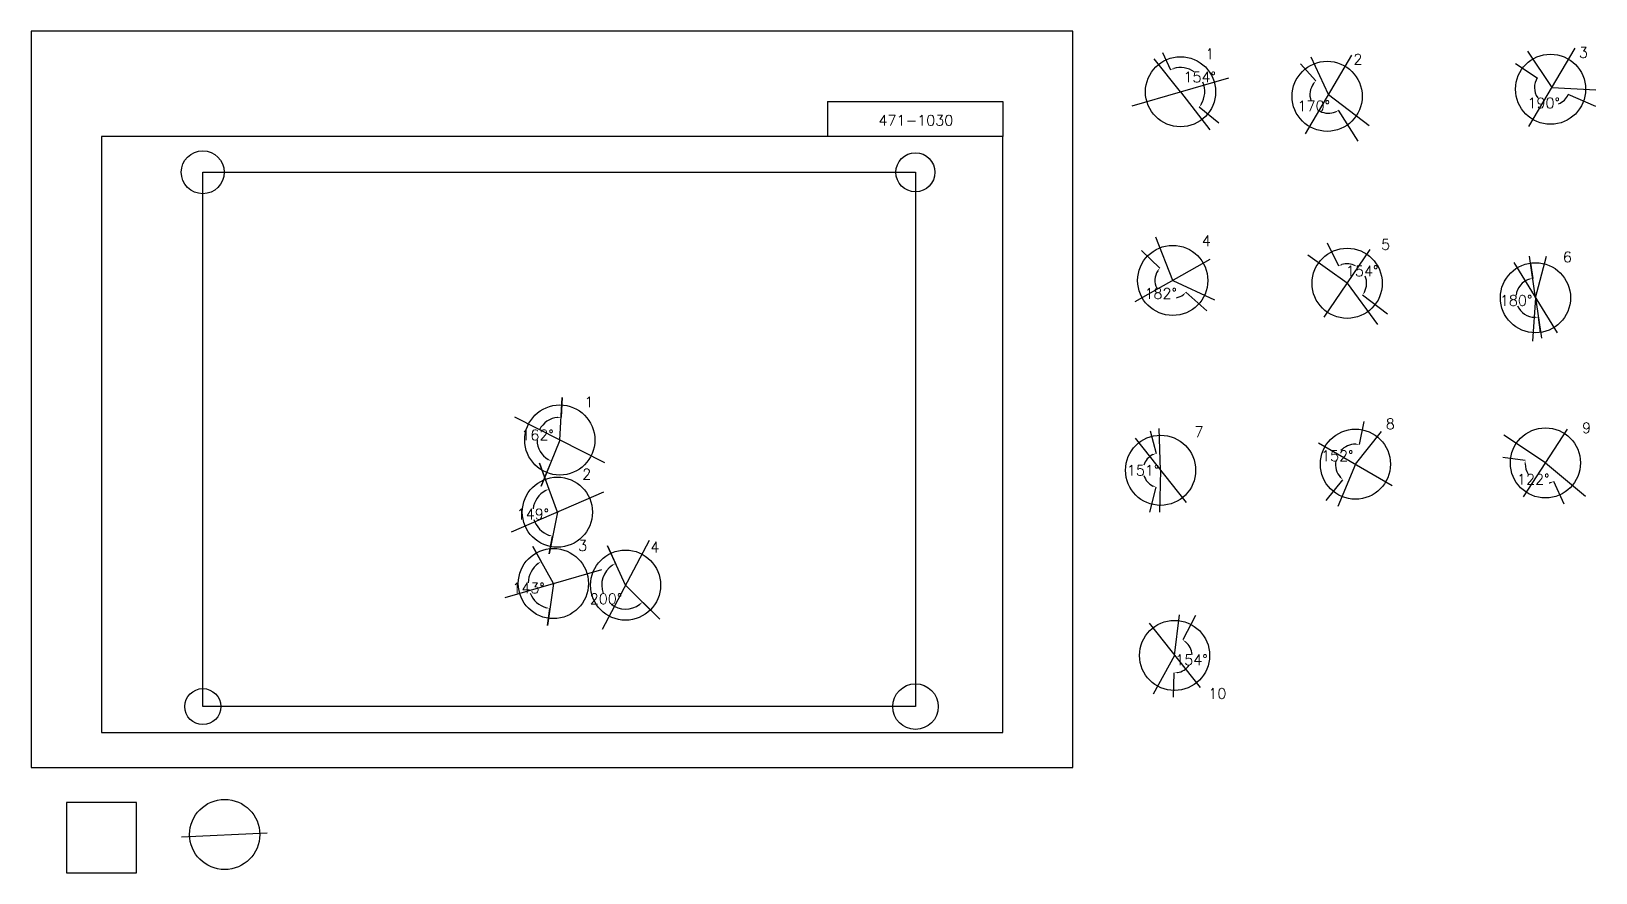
# Model space of a CAD drawing. Extents: x 0 to 2230150, y -150000 to 1050000.
import ezdxf

# ---------------------------------------------------------------- set-up
doc = ezdxf.new("R2010")
doc.units = 0
doc.header["$MEASUREMENT"] = 0
doc.layers.get('0').update_dxf_attribs({"linetype": 'CONTINUOUS'})
doc.layers.get('Defpoints').update_dxf_attribs({"linetype": 'CONTINUOUS'})
for name, color, linetype in [('_0-0_', 7, 'CONTINUOUS'), ('_0-1_V-nasSTD', 7, 'CONTINUOUS'), ('_0-2_番号', 7, 'CONTINUOUS'), ('ADD_LINE', 7, 'CONTINUOUS'), ('文字', 7, 'CONTINUOUS'), ('画像', 7, 'CONTINUOUS')]:
    doc.layers.add(name, color=color, linetype=linetype)
doc.layers.add('位置合わせ用', color=7, linetype='CONTINUOUS', plot=False)
doc.styles.get("Standard").update_dxf_attribs({"font": 'txt', "height": 15000, "bigfont": 'bigfont.shx'})
doc.dimstyles.get("Standard").update_dxf_attribs({"dimtxt": 0.18, "dimasz": 0.18, "dimexe": 0.18, "dimexo": 0.0625, "dimgap": 0.09, "dimtad": 0, "dimtih": 1, "dimtoh": 1, "dimdec": 4, "dimzin": 0, "dimdsep": 46, "dimtxsty": 'Standard', "dimcen": 0.09, "dimadec": 0, "dimazin": 0, "dimtfac": 1, "dimtdec": 4, "dimtofl": 0, "dimtmove": 0, "dimatfit": 3, "dimfxl": 1, "dimtolj": 1, "dimtzin": 0, "dimarcsym": 0})
picture_1 = doc.add_image_def('image1.jpg', size_in_pixel=(800, 600))

# ---------------------------------------------------------------- blocks, each defined once
blk = doc.blocks.new('-000-CCURVE_ORG002')
at = {"layer": '_0-0_', "color": 5, "linetype": 'Continuous'}
for p, q in [((30, -10), (10, -10)), ((10, -10), (10, -30)), ((30, -30), (30, -10)), ((10, -30), (30, -30))]:
    blk.add_line(p, q, dxfattribs=at)
blk = doc.blocks.new('-008-$$ATRU$$11$$背景色$$色$$0_0_0')
at = {"layer": '_0-2_番号'}
blk.add_blockref('-000-CCURVE_ORG002', (0, 0), dxfattribs=at)
blk = doc.blocks.new('*D27')
at = {"layer": 'ADD_LINE', "color": 0, "linetype": 'Continuous', "lineweight": -2}
for p, q in [((1612482, 1019756), (1623866, 995044)), ((1692790, 918934), (1664951, 941812))]:
    blk.add_line(p, q, dxfattribs=at)
for start, end in [(55.935441, 106.423298), (328.898292, 23.176446)]:
    blk.add_arc((1638300, 963714), 34496, start, end, dxfattribs=at)
at = {"layer": 'ADD_LINE', "color": 0}
for points in [[(1628254, 997582), (1628840, 996022), (1623866, 995045)], [(1667157, 946376), (1668518, 945414), (1664951, 941812)]]:
    blk.add_solid(points, dxfattribs=at)
at = {"layer": 'Defpoints', "color": 0}
for p in [(1612482, 1019756), (1638300, 963714), (1672046, 970868), (1692790, 918934)]:
    blk.add_point(p, dxfattribs=at)
at = {"layer": 'ADD_LINE', "color": 0, "linetype": 'Continuous', "insert": (1665608, 984790), "char_height": 15000, "attachment_point": 5}
blk.add_mtext('\\A1;154%%d', dxfattribs=at)
blk = doc.blocks.new('*D28')
at = {"color": 0, "linetype": 'Continuous', "lineweight": -2}
for p, q in [((1809179, 1003391), (1831324, 979396)), ((1891517, 893504), (1863720, 937271))]:
    blk.add_line(p, q, dxfattribs=at)
for start, end in [(143.458517, 199.177328), (242.968088, 291.666013)]:
    blk.add_arc((1849418, 959791), 26678, start, end, dxfattribs=at)
at = {"color": 0}
for points in [[(1828604, 975119), (1827364, 976233), (1831324, 979396)], [(1859646, 934256), (1858888, 935740), (1863721, 937271)]]:
    blk.add_solid(points, dxfattribs=at)
at = {"layer": 'Defpoints', "color": 0}
for p in [(1809179, 1003391), (1849418, 959791), (1823088, 955491), (1891518, 893504)]:
    blk.add_point(p, dxfattribs=at)
at = {"color": 0, "linetype": 'Continuous', "insert": (1828270, 943528), "char_height": 15000, "attachment_point": 5}
blk.add_mtext('\\A1;170%%d', dxfattribs=at)
blk = doc.blocks.new('*D31')
at = {"layer": 'ADD_LINE', "color": 0, "linetype": 'Continuous', "lineweight": -2}
for p, q in [((2115662, 1004203), (2146913, 983688)), ((2230150, 942907), (2190978, 959896))]:
    blk.add_line(p, q, dxfattribs=at)
for start, end in [(146.716384, 215.556167), (291.744567, 336.55299)]:
    blk.add_arc((2167922, 969896), 25131, start, end, dxfattribs=at)
at = {"layer": 'ADD_LINE', "color": 0}
for points in [[(2146913, 983688), (2146913, 983688), (2146913, 983688)], [(2190978, 959896), (2190978, 959896), (2190978, 959896)]]:
    blk.add_solid(points, dxfattribs=at)
at = {"layer": 'Defpoints', "color": 0}
for p in [(2115662, 1004204), (2167922, 969896), (2146156, 957332), (2230150, 942907)]:
    blk.add_point(p, dxfattribs=at)
at = {"layer": 'ADD_LINE', "color": 0, "linetype": 'Continuous', "insert": (2155982, 947782), "char_height": 15000, "attachment_point": 5}
blk.add_mtext('\\A1;190%%d', dxfattribs=at)
blk = doc.blocks.new('*D492')
at = {"color": 0, "linetype": 'Continuous', "lineweight": -2}
for p, q in [((1582560, 737261), (1608834, 712185)), ((1675657, 651191), (1646046, 677753))]:
    blk.add_line(p, q, dxfattribs=at)
for start, end in [(147.654398, 205.986177), (282.024317, 306.788949)]:
    blk.add_arc((1627174, 694681), 25352, start, end, dxfattribs=at)
at = {"color": 0}
for points in [[(1606412, 707733), (1605099, 708759), (1608834, 712185)], [(1642919, 673763), (1641794, 674993), (1646046, 677753)]]:
    blk.add_solid(points, dxfattribs=at)
at = {"layer": 'Defpoints', "color": 0}
for p in [(1582560, 737262), (1627174, 694681), (1602920, 687300), (1675658, 651190)]:
    blk.add_point(p, dxfattribs=at)
at = {"color": 0, "linetype": 'Continuous', "insert": (1609955, 676073), "char_height": 15000, "attachment_point": 5}
blk.add_mtext('\\A1;182%%d', dxfattribs=at)
blk = doc.blocks.new('*D493')
at = {"color": 0, "linetype": 'Continuous', "lineweight": -2}
for p, q in [((1847215, 748386), (1863522, 715452)), ((1933285, 646506), (1897834, 673710))]:
    blk.add_line(p, q, dxfattribs=at)
for start, end in [(64.877904, 105.999917), (332.840982, 21.383423)]:
    blk.add_arc((1875830, 690596), 27737, start, end, dxfattribs=at)
at = {"color": 0}
for points in [[(1867883, 718035), (1868485, 716481), (1863522, 715453)], [(1899804, 678380), (1901213, 677489), (1897835, 673710)]]:
    blk.add_solid(points, dxfattribs=at)
at = {"layer": 'Defpoints', "color": 0}
for p in [(1847214, 748386), (1887525, 715747), (1875830, 690596), (1933286, 646506)]:
    blk.add_point(p, dxfattribs=at)
at = {"color": 0, "linetype": 'Continuous', "insert": (1897257, 708209), "char_height": 15000, "attachment_point": 5}
blk.add_mtext('\\A1;154%%d', dxfattribs=at)
blk = doc.blocks.new('*D494')
at = {"color": 0, "linetype": 'Continuous', "lineweight": -2}
for p, q in [((2097719, 442479), (2129651, 438247)), ((2185031, 375777), (2170441, 407971))]:
    blk.add_line(p, q, dxfattribs=at)
for start, end in [(182.32444, 213.011449), (280.28229, 284.506363)]:
    blk.add_arc((2158450, 434431), 29051, start, end, dxfattribs=at)
at = {"color": 0}
for points in [[(2130255, 433215), (2128590, 433290), (2129651, 438247)], [(2166004, 405520), (2165449, 407092), (2170441, 407970)]]:
    blk.add_solid(points, dxfattribs=at)
at = {"layer": 'Defpoints', "color": 0}
for p in [(2097719, 442479), (2158450, 434431), (2134111, 418569), (2185032, 375776)]:
    blk.add_point(p, dxfattribs=at)
at = {"color": 0, "linetype": 'Continuous', "insert": (2141135, 411104), "char_height": 15000, "attachment_point": 5}
blk.add_mtext('\\A1;122%%d', dxfattribs=at)
blk = doc.blocks.new('*D495')
at = {"color": 0, "linetype": 'Continuous', "lineweight": -2}
for p, q in [((1899485, 493442), (1893065, 460614)), ((1845899, 380648), (1869761, 410403))]:
    blk.add_line(p, q, dxfattribs=at)
for start, end in [(88.997379, 136.834749), (170.916699, 221.208715)]:
    blk.add_arc((1887594, 432640), 28505, start, end, dxfattribs=at)
at = {"color": 0}
for points in [[(1888005, 460311), (1888181, 461969), (1893065, 460615)], [(1865573, 413259), (1866726, 414463), (1869761, 410403)]]:
    blk.add_solid(points, dxfattribs=at)
at = {"layer": 'Defpoints', "color": 0}
for p in [(1899486, 493442), (1869381, 454567), (1887594, 432640), (1845899, 380648)]:
    blk.add_point(p, dxfattribs=at)
at = {"color": 0, "linetype": 'Continuous', "insert": (1861739, 444640), "char_height": 15000, "attachment_point": 5}
blk.add_mtext('\\A1;152%%d', dxfattribs=at)
blk = doc.blocks.new('*D496')
at = {"color": 0, "linetype": 'Continuous', "lineweight": -2}
for p, q in [((1594921, 479957), (1603443, 448007)), ((1594453, 364310), (1603625, 399771))]:
    blk.add_line(p, q, dxfattribs=at)
for start, end in [(116.442259, 162.722612), (197.730428, 243.989803)]:
    blk.add_arc((1609870, 423913), 24936, start, end, dxfattribs=at)
at = {"color": 0}
for points in [[(1599060, 445461), (1598471, 447020), (1603443, 448007)], [(1598646, 400720), (1599223, 402284), (1603625, 399771)]]:
    blk.add_solid(points, dxfattribs=at)
at = {"layer": 'Defpoints', "color": 0}
for p in [(1594921, 479958), (1587247, 434403), (1609870, 423913), (1594453, 364310)]:
    blk.add_point(p, dxfattribs=at)
at = {"color": 0, "linetype": 'Continuous', "insert": (1584933, 423819), "char_height": 15000, "attachment_point": 5}
blk.add_mtext('\\A1;151%%d', dxfattribs=at)
blk = doc.blocks.new('*D497')
at = {"color": 0, "linetype": 'Continuous', "lineweight": -2}
for p, q in [((2137280, 719501), (2140368, 697666)), ((2151611, 620534), (2148379, 642348))]:
    blk.add_line(p, q, dxfattribs=at)
for start, end in [(108.314688, 172.816777), (204.310121, 268.164898)]:
    blk.add_arc((2144282, 669994), 27948, start, end, dxfattribs=at)
at = {"color": 0}
for points in [[(2135690, 695715), (2135310, 697337), (2140368, 697666)], [(2143435, 641228), (2143339, 642892), (2148379, 642348)]]:
    blk.add_solid(points, dxfattribs=at)
at = {"layer": 'Defpoints', "color": 0}
for p in [(2137280, 719501), (2144282, 669994), (2122350, 652671), (2151611, 620534)]:
    blk.add_point(p, dxfattribs=at)
at = {"color": 0, "linetype": 'Continuous', "insert": (2116623, 665988), "char_height": 15000, "attachment_point": 5}
blk.add_mtext('\\A1;180%%d', dxfattribs=at)
blk = doc.blocks.new('*D662')
at = {"color": 0, "linetype": 'Continuous', "lineweight": -2}
for p, q in [((1659684, 217062), (1641346, 182000)), ((1628066, 100544), (1629066, 134978))]:
    blk.add_line(p, q, dxfattribs=at)
for start, end in [(2.755917, 50.881259), (279.845571, 326.395586)]:
    blk.add_arc((1629789, 159904), 24936, start, end, dxfattribs=at)
at = {"color": 0}
for points in [[(1645980, 179947), (1645064, 178555), (1641346, 182001)], [(1633993, 136166), (1634112, 134504), (1629066, 134978)]]:
    blk.add_solid(points, dxfattribs=at)
at = {"layer": 'Defpoints', "color": 0}
for p in [(1659684, 217062), (1629789, 159904), (1648804, 143771), (1628066, 100544)]:
    blk.add_point(p, dxfattribs=at)
at = {"color": 0, "linetype": 'Continuous', "insert": (1653916, 153603), "char_height": 15000, "attachment_point": 5}
blk.add_mtext('\\A1;154%%d', dxfattribs=at)
blk = doc.blocks.new('*D665')
at = {"layer": 'ADD_LINE', "color": 0, "linetype": 'Continuous', "lineweight": -2}
for p, q in [((756994, 527726), (755327, 499475)), ((726987, 401108), (741364, 437013))]:
    blk.add_line(p, q, dxfattribs=at)
for start, end in [(95.467096, 153.289483), (180.755468, 239.33223)]:
    blk.add_arc((753416, 467110), 32421, start, end, dxfattribs=at)
at = {"layer": 'ADD_LINE', "color": 0}
for points in [[(750343, 498551), (750312, 500217), (755327, 499475)], [(736511, 438476), (737248, 439971), (741364, 437013)]]:
    blk.add_solid(points, dxfattribs=at)
at = {"layer": 'Defpoints', "color": 0}
for p in [(756994, 527726), (728409, 487744), (753416, 467110), (726986, 401108)]:
    blk.add_point(p, dxfattribs=at)
at = {"layer": 'ADD_LINE', "color": 0, "linetype": 'Continuous', "insert": (721776, 474183), "char_height": 15000, "attachment_point": 5}
blk.add_mtext('\\A1;162%%d', dxfattribs=at)
blk = doc.blocks.new('*D668')
at = {"layer": 'ADD_LINE', "color": 0, "linetype": 'Continuous', "lineweight": -2}
for p, q in [((724246, 434189), (737888, 397087)), ((738111, 304790), (743114, 329814))]:
    blk.add_line(p, q, dxfattribs=at)
for start, end in [(118.367692, 172.153602), (196.9419, 250.515401)]:
    blk.add_arc((749985, 364187), 35054, start, end, dxfattribs=at)
at = {"layer": 'ADD_LINE', "color": 0}
for points in [[(733673, 394272), (732988, 395791), (737888, 397087)], [(738072, 330337), (738514, 331944), (743114, 329813)]]:
    blk.add_solid(points, dxfattribs=at)
at = {"layer": 'Defpoints', "color": 0}
for p in [(724246, 434189), (717111, 376354), (749985, 364187), (738111, 304790)]:
    blk.add_point(p, dxfattribs=at)
at = {"layer": 'ADD_LINE', "color": 0, "linetype": 'Continuous', "insert": (715037, 361472), "char_height": 15000, "attachment_point": 5}
blk.add_mtext('\\A1;149%%d', dxfattribs=at)
blk = doc.blocks.new('*D671')
at = {"layer": 'ADD_LINE', "color": 0, "linetype": 'Continuous', "lineweight": -2}
for p, q in [((821372, 316163), (832928, 291079)), ((896084, 211458), (871350, 236075))]:
    blk.add_line(p, q, dxfattribs=at)
for start, end in [(123.147457, 200.647693), (232.437247, 306.723472)]:
    blk.add_arc((847191, 260120), 34086, start, end, dxfattribs=at)
at = {"layer": 'ADD_LINE', "color": 0}
for points in [[(828956, 287930), (828149, 289389), (832928, 291079)], [(868119, 232170), (867027, 233429), (871350, 236075)]]:
    blk.add_solid(points, dxfattribs=at)
at = {"layer": 'Defpoints', "color": 0}
for p in [(821372, 316163), (813117, 259207), (847191, 260120), (896084, 211458)]:
    blk.add_point(p, dxfattribs=at)
at = {"layer": 'ADD_LINE', "color": 0, "linetype": 'Continuous', "insert": (819247, 240601), "char_height": 15000, "attachment_point": 5}
blk.add_mtext('\\A1;200%%d', dxfattribs=at)
blk = doc.blocks.new('*D674')
at = {"layer": 'ADD_LINE', "color": 0, "linetype": 'Continuous', "lineweight": -2}
for p, q in [((715159, 315279), (726937, 293886)), ((735652, 202675), (739138, 226841))]:
    blk.add_line(p, q, dxfattribs=at)
for start, end in [(126.813628, 178.299458), (202.814941, 253.814083)]:
    blk.add_arc((744267, 262407), 35934, start, end, dxfattribs=at)
at = {"layer": 'ADD_LINE', "color": 0}
for points in [[(723187, 290476), (722283, 291876), (726937, 293886)], [(734074, 227083), (734426, 228712), (739137, 226841)]]:
    blk.add_solid(points, dxfattribs=at)
at = {"layer": 'Defpoints', "color": 0}
for p in [(715159, 315279), (709327, 270804), (744267, 262407), (735652, 202675)]:
    blk.add_point(p, dxfattribs=at)
at = {"layer": 'ADD_LINE', "color": 0, "linetype": 'Continuous', "insert": (708913, 255974), "char_height": 15000, "attachment_point": 5}
blk.add_mtext('\\A1;143%%d', dxfattribs=at)

msp = doc.modelspace()

# ---------------------------------------------------------------- linework, layer by layer
at = {"layer": '_0-1_V-nasSTD', "color": 7, "linetype": 'Continuous'}
for p, q in [((1485000, 1050000), (0, 1050000)), ((0, 1050000), (0, 0)), ((1485000, 1050000), (0, 1050000)), ((0, 1050000), (0, 0)), ((1485000, 0), (1485000, 1050000)), ((1485000, 0), (1485000, 1050000)), ((1135000, 950000), (1135000, 900000)), ((1135000, 950000), (1385000, 950000)), ((1385000, 950000), (1385000, 900000)), ((1385000, 900000), (100000, 900000)), ((100000, 900000), (100000, 50000)), ((1385000, 50000), (1385000, 900000)), ((100000, 50000), (1385000, 50000)), ((0, 0), (1485000, 0)), ((0, 0), (1485000, 0))]:
    msp.add_line(p, q, dxfattribs=at)
at = {"layer": 'ADD_LINE', "color": 5, "linetype": 'Continuous'}
for p, q in [((1638300.12759, 963713.94411), (1600657, 1010465.5)), ((1849417.68706, 959791.40858), (1824731.61592, 1013095)), ((2167921.53926, 969895.92252), (2133337.061, 1021586.01265)), ((1638300.12759, 963713.94411), (1680185.5, 909330)), ((1849417.68706, 959791.40858), (1907070.5, 915461)), ((2167921.53926, 969895.92252), (2230150.4375, 966693.63309)), ((1627173.85936, 694681.42053), (1603053, 756584)), ((1875829.60478, 690595.69901), (1819695, 730821)), ((2144282.17651, 669993.66595), (2135874.84661, 729434.5)), ((2144282.17651, 669993.66595), (2159881.11393, 729434.5)), ((1627173.85936, 694681.42053), (1686782, 666999.5)), ((1875829.60478, 690595.69901), (1919233, 631868.5)), ((2144282.17651, 669993.66595), (2139973.5, 607862)), ((2144282.17651, 669993.66595), (2152852.5, 612158.5)), ((753416.25, 467110.44411), (756994, 527726)), ((1609869.59541, 423912.59025), (1607859.5021, 483624.43754)), ((1887594.19761, 432639.77192), (1924592.5, 479202.5)), ((2158449.59821, 434430.75199), (2099218, 473956.5)), ((753416.25, 467110.44411), (726986.5, 401107.5)), ((749985.25, 364186.94411), (724245.89891, 434189)), ((1609869.59541, 423912.59025), (1608159.50179, 364310.06247)), ((1887594.19761, 432639.77192), (1862762, 372404)), ((2158449.59821, 434430.75199), (2215384.5, 387018.5)), ((749985.25, 364186.94411), (738110.98209, 304789.5)), ((744267.25, 262407.44411), (715158.64845, 315279.43524)), ((847190.75, 260120.44411), (821372.14857, 316162.94323)), ((744267.25, 262407.44411), (735652, 202675)), ((847190.75, 260120.44411), (896084, 211458)), ((1629789, 159904), (1636845.5, 217647.28885)), ((1629789, 159904), (1599375.79815, 104642.5))]:
    msp.add_line(p, q, dxfattribs=at)
at = {"layer": 'ADD_LINE', "color": 1, "linetype": 'Continuous'}
for p, q in [((1816519.43706, 903878.65858), (1882315.93706, 1015704.15858)), ((2135023.28926, 913983.17252), (2200819.78926, 1025808.67252)), ((1569397.37759, 943664.44411), (1707202.87759, 983763.44411)), ((1843082.10478, 642335.94901), (1908577.10478, 738855.44901)), ((1573690.48436, 664418.92053), (1680657.23436, 724943.92053)), ((2113351.05151, 720119.29095), (2175213.30151, 619868.04095)), ((817383.36504, 434586.92029), (689449.13496, 499633.96793)), ((1573599.84541, 469670.84025), (1646139.34541, 378154.34025)), ((2126994.59821, 386171.00199), (2189904.59821, 482690.50199)), ((1835025.69761, 463233.02192), (1940162.69761, 402046.52192)), ((815780.36725, 392832.60615), (684190.13275, 335541.28207)), ((880679.50348, 323587.55999), (813701.99652, 196653.32823)), ((675364.5, 242357.94411), (813170, 282456.94411)), ((1593519.25, 205662.25), (1666058.75, 114145.75)), ((214262.32302, -98799.56876), (336470.78129, -93322.43898))]:
    msp.add_line(p, q, dxfattribs=at)
at = {"layer": 'ADD_LINE', "color": 5, "linetype": 'ByBlock'}
for centre in [(1638300.12759, 963713.94411), (1847299.84098, 957259.81804), (2165803.69318, 967364.33199), (1627173.85936, 694681.42053), (1875829.60478, 690595.69901), (2144282.17651, 669993.66595), (753416.25, 467110.44411), (1609869.59541, 423912.59025), (1887594.19761, 432639.77192), (2158449.59821, 434430.75199), (749985.25, 364186.94411), (744267.25, 262407.44411), (847190.75, 260120.44411), (1629789, 159904), (275704.61091, -95468.83904)]:
    msp.add_circle(centre, 50000, dxfattribs=at)
at = {"layer": '位置合わせ用', "color": 5, "linetype": 'Continuous'}
for centre, radius in [((244424.4, 848880.595), 30579.2687), ((1260424.4, 848880.595), 27848.33235), ((244424.4, 86880.595), 25672.78835), ((1260424.4, 86880.595), 32483.49996)]:
    msp.add_circle(centre, radius, dxfattribs=at)

# ---------------------------------------------------------------- block references
at = {"layer": '_0-0_', "xscale": 5000, "yscale": 5000, "zscale": 5000}
msp.add_blockref('-008-$$ATRU$$11$$背景色$$色$$0_0_0', (0, 0), dxfattribs=at)

# ---------------------------------------------------------------- texts
at = {"layer": '文字', "color": 5, "linetype": 'Continuous'}
for s, p in [('3', (2206162.5, 1012123.5)), ('1', (1673664.84659, 1010338.61449)), ('2', (1884735.5, 1002469.5)), ('4', (1668695.5, 743754)), ('5', (1924216.5, 738393)), ('6', (2183311.5, 720524.5)), ('1', (788780.969, 513735.11449)), ('8', (1930840.69761, 482615.93968)), ('9', (2210625.69761, 476897.98348)), ('7', (1657991.59541, 471180.02727)), ('2', (785349.969, 410811.61449)), ('3', (779631.969, 309032.11449)), ('4', (882555.469, 306745.11449)), ('10', (1677911, 98195.5))]:
    msp.add_text(s, height=15000, dxfattribs=at).set_placement(p)
at = {"layer": '文字', "linetype": 'Continuous'}
msp.add_text('471-1030', height=15000, dxfattribs=at).set_placement((1207698.06436, 915464.91089))

# ---------------------------------------------------------------- dimensions: what is measured, and where the dimension line sits
at = {"color": 5, "linetype": 'Continuous'}
for base, center, p1, p2, picture, middle in [((1823088.23526, 955490.96023), (1849417.68706, 959791.40858), (1809178.77504, 1003391.05715), (1891517.5, 893504), '*D28', (1828269.9978, 943527.67201)), ((1602919.66927, 687300.1765), (1627173.85936, 694681.42053), (1582560, 737261.5), (1675657.5, 651190.5), '*D492', (1609955.37168, 676073.03042)), ((1887525.02456, 715746.55986), (1875829.60478, 690595.69901), (1847214.5, 748386.5), (1933285.5, 646506), '*D493', (1897256.73514, 708208.95339)), ((2122350.14113, 652670.99813), (2144282.17651, 669993.66595), (2137279.85621, 719500.91301), (2151611.40936, 620533.75951), '*D497', (2116622.71578, 665988.26601)), ((1869381.14317, 454567.03326), (1887594.19761, 432639.77192), (1899485.5, 493442.5), (1845899, 380648), '*D495', (1861738.50652, 444639.91276)), ((1587247.09662, 434402.94997), (1609869.59541, 423912.59025), (1594921, 479957.5), (1594452.55209, 364310), '*D496', (1584933.35154, 423818.56891)), ((2134111.47282, 418568.6119), (2158449.59821, 434430.75199), (2097719, 442479), (2185031.5, 375776.5), '*D494', (2141135.0292, 411103.5675)), ((1648803.90553, 143771.4718), (1629789, 159904), (1659684.47103, 217061.94462), (1628066.5, 100544), '*D662', (1653916.18486, 153602.8851))]:
    dim = msp.add_angular_dim_3p(base=base, center=center, p1=p1, p2=p2, dimstyle='Standard', override={"dimasz": 5000, "dimtmove": 2}, dxfattribs=at)
    dim.commit()
    dim.dimension.update_dxf_attribs({"geometry": picture, "text_midpoint": middle})
at = {"layer": 'ADD_LINE', "color": 5, "linetype": 'Continuous'}
for base, center, p1, p2, override, picture, middle in [((1672045.78438, 970867.8893), (1638300.12759, 963713.94411), (1612481.5, 1019756.5), (1692790, 918933.5), {"dimasz": 5000, "dimtmove": 2}, '*D27', (1665608.30751, 984790.2719)), ((2146156.07889, 957332.10205), (2167921.53926, 969895.92252), (2115661.5, 1004203.5), (2230150.5, 942906.93528), {"dimtmove": 2}, '*D31', (2155981.84538, 947781.93238)), ((728408.80261, 487744.19628), (753416.25, 467110.44411), (726986.5, 401107.5), (756994, 527726), {"dimasz": 5000, "dimtmove": 2}, '*D665', (721776.05042, 474183.06205)), ((717110.77661, 376353.82671), (749985.25, 364186.94411), (724245.89891, 434189), (738110.98209, 304789.5), {"dimasz": 5000, "dimtmove": 2}, '*D668', (715036.79064, 361472.31323)), ((709327.48934, 270803.77254), (744267.25, 262407.44411), (715158.64845, 315279.43524), (735652, 202675), {"dimasz": 5000, "dimtmove": 2}, '*D674', (708913.43011, 255973.73404)), ((813116.73832, 259207.09698), (847190.75, 260120.44411), (821372.12241, 316163), (896084, 211458), {"dimasz": 5000, "dimtmove": 2}, '*D671', (819246.92445, 240600.83631))]:
    dim = msp.add_angular_dim_3p(base=base, center=center, p1=p1, p2=p2, dimstyle='Standard', override=override, dxfattribs=at)
    dim.commit()
    dim.dimension.update_dxf_attribs({"geometry": picture, "text_midpoint": middle})

# ---------------------------------------------------------------- pictures from other files: only their frames are drawn
at = {"layer": '画像', "color": 5, "linetype": 'Continuous'}
image = msp.add_image(picture_1, insert=(244424.4, 86880.595), size_in_units=(1016000, 762000), dxfattribs=at)
image.dxf.flags = 7

doc.saveas('drawing.dxf')
